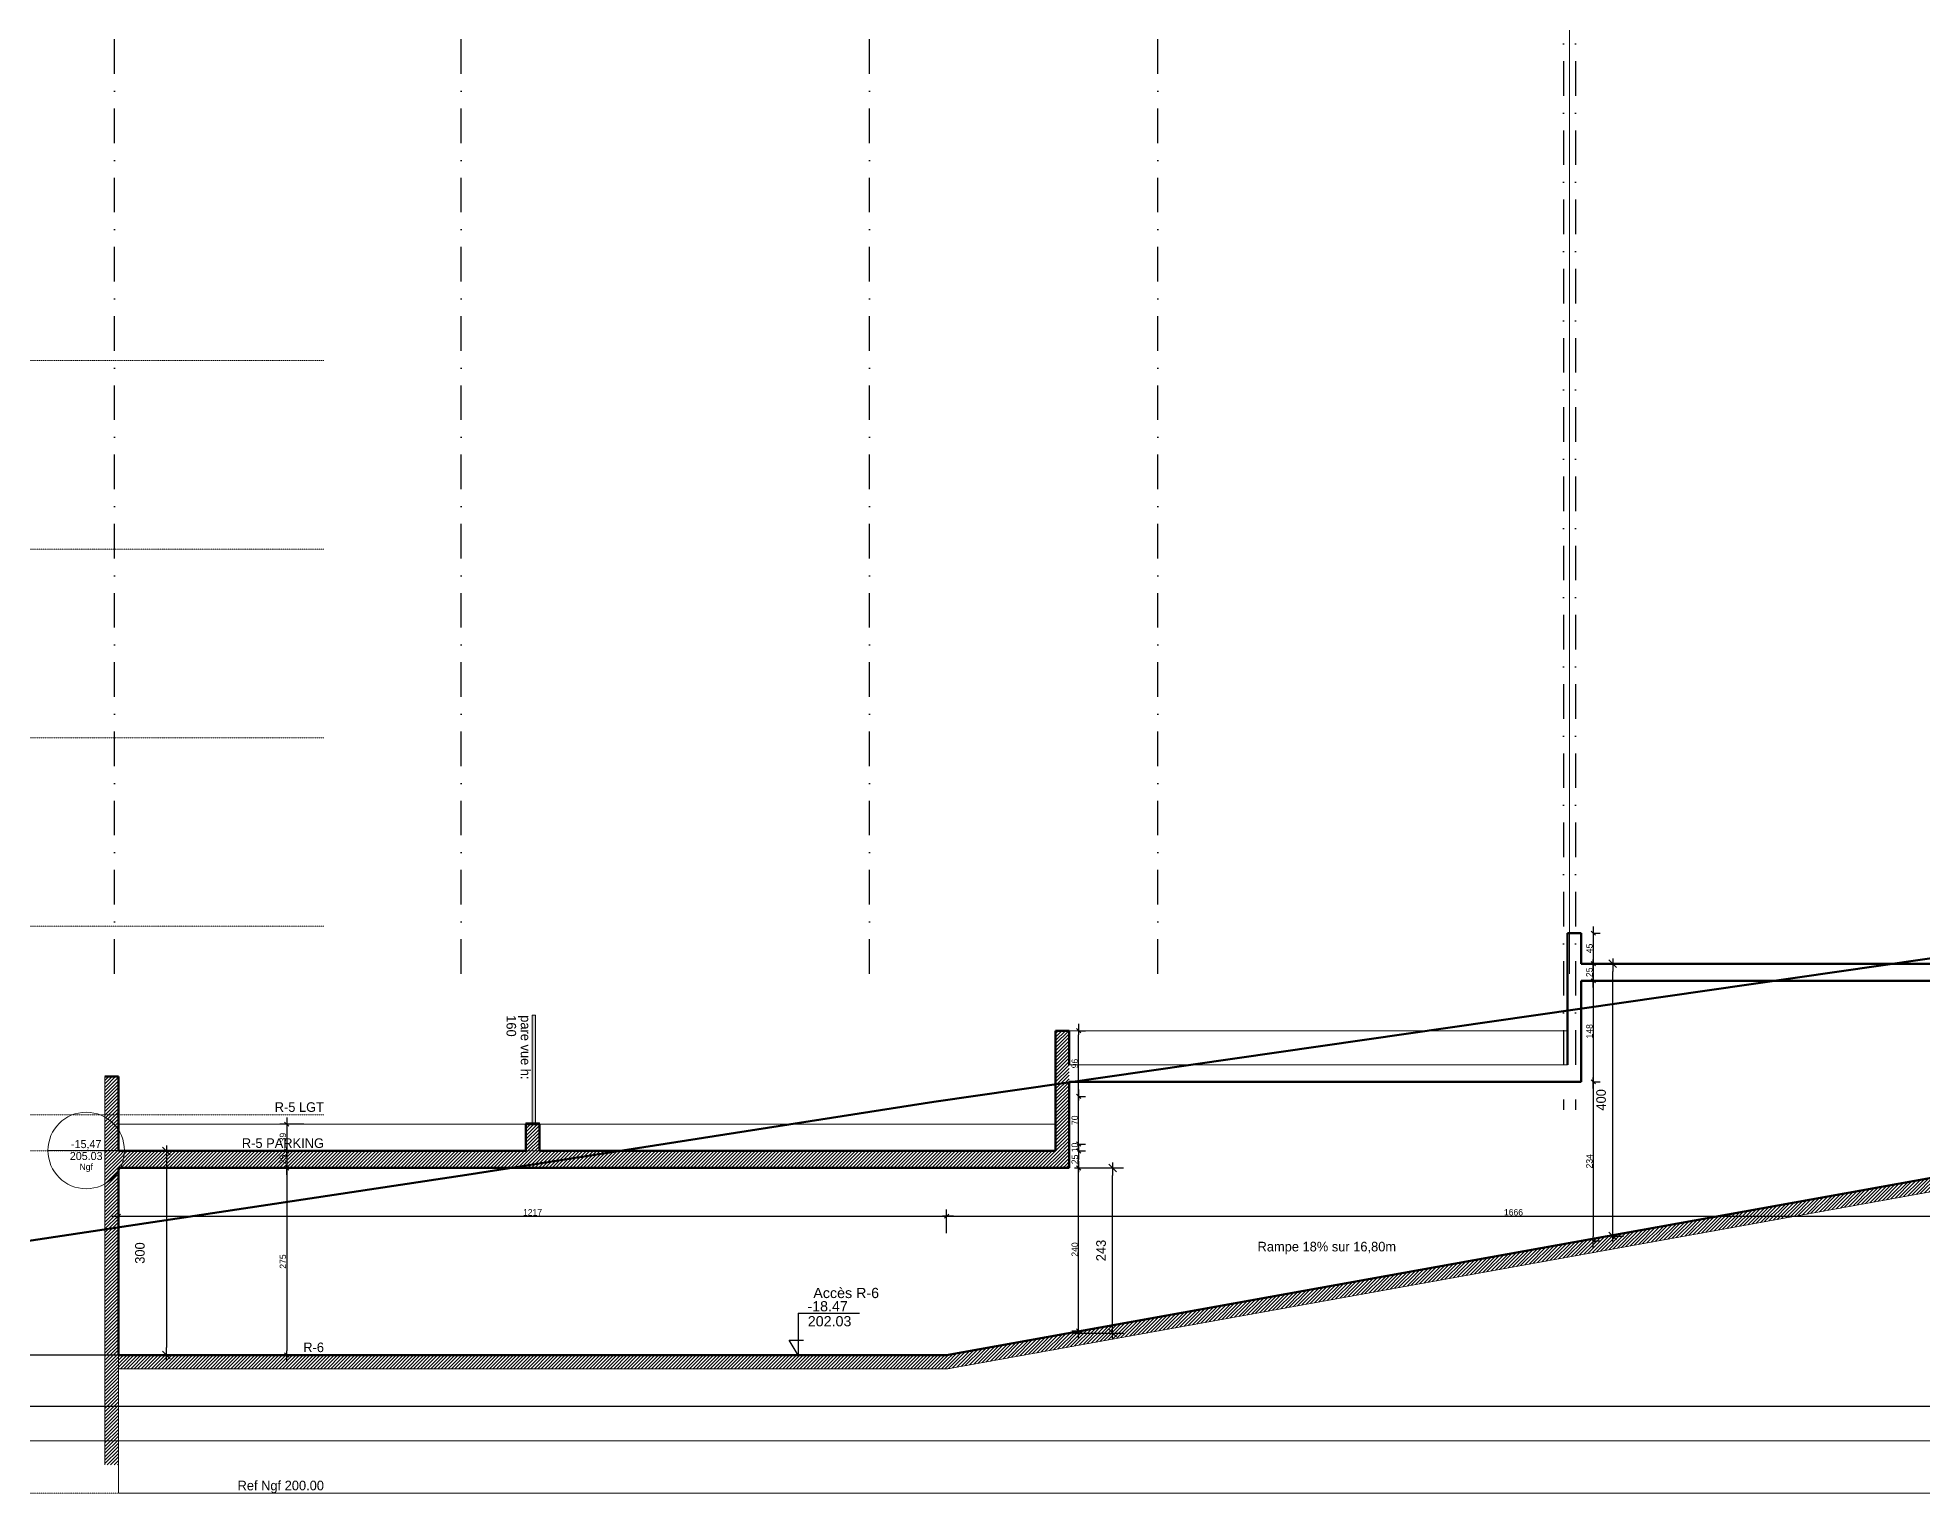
# Model space of a CAD drawing. Header units: millimetres. Extents: x -26249 to 60250, y -21218 to 23336.
# Drawn here: x 12743 to 15513, y 14138 to 16277 of the extents above; entities that cross this region are included whole.
import ezdxf

# ---------------------------------------------------------------- set-up
doc = ezdxf.new("R2010")
doc.units = ezdxf.units.MM
for name, pattern in [('Style de ligne -11', [0.347222, 0.20828, -0.138942]), ('TIRETPTX2', [50.8, 25.4, -12.7, 0, -12.7]), ('VW-01', [0.41656, 0.20828, -0.20828])]:
    doc.linetypes.add(name, pattern=pattern)
doc.layers.add('01_linteaux', color=2, linetype='Continuous')
doc.layers.add('01_texte', color=230, linetype='Continuous')
for name, color, linetype, lineweight in [('01_murs_coup', 5, 'Continuous', 60), ('B GÈnÈral_Hatch', 7, 'Continuous', 5), ('B Général', 7, 'Continuous', 5), ('C ANNOTATIONS-cotation', 7, 'Continuous', 5), ('C ANNOTATIONS-niveaux', 7, 'Continuous', 5), ('C ANNOTATIONS-prestations', 7, 'Continuous', 5), ('C ANNOTATIONS-texte', 7, 'Continuous', 5)]:
    doc.layers.add(name, color=color, linetype=linetype, lineweight=lineweight)
doc.styles.add('Arial', font='arial.ttf')
doc.styles.add('Eurostile', font='')
doc.styles.add('MATTE_TXT', font='arial.ttf')
doc.styles.get('Eurostile').set_extended_font_data('Eurostile')
doc.dimstyles.new('100é', dxfattribs={"dimtxt": 20.229601, "dimasz": 6.232178, "dimexe": 10, "dimexo": 25, "dimgap": 1, "dimtad": 1, "dimdec": 1, "dimtxsty": 'Arial', "dimblk": 'VW_SLASH', "dimblk1": 'VW_SLASH', "dimblk2": 'VW_SLASH', "dimcen": 0, "dimdle": 10, "dimazin": 0, "dimtfac": 1, "dimtdec": 1, "dimtix": 1, "dimtmove": 0, "dimatfit": 0, "dimldrblk": 'VW_FILLEDARROW', "dimfxl": 25, "dimfxlon": 1, "dimfrac": 2, "dimtolj": 1, "dimarcsym": 0})
doc.dimstyles.new('Arch', dxfattribs={"dimtxt": 20.229601, "dimasz": 11.224121, "dimexe": 15.875, "dimexo": 7.9375, "dimgap": 7.9375, "dimtad": 1, "dimdec": 1, "dimtxsty": 'Arial', "dimblk": 'VW_SLASH-1', "dimblk1": 'VW_SLASH-1', "dimblk2": 'VW_SLASH-1', "dimcen": 0, "dimdle": 7.9375, "dimazin": 0, "dimtfac": 1, "dimtdec": 1, "dimtix": 1, "dimtmove": 0, "dimatfit": 0, "dimldrblk": 'VW_FILLEDARROW-1', "dimfxl": 1, "dimfrac": 2, "dimtolj": 1, "dimarcsym": 0})
pattern_1 = [(225, (24805.913, 33920.496), (-2.4253472, 2.64583333), [])]

# ---------------------------------------------------------------- blocks, each defined once
blk = doc.blocks.new('VW_SLASH-1')
at = {"color": 0, "linetype": 'ByBlock', "lineweight": -2}
blk.add_line((0.71, 0), (-1, 0), dxfattribs=at)
at = {"color": 0, "linetype": 'Continuous', "lineweight": 20, "flags": 128}
blk.add_lwpolyline([(0.5, 0.5), (-0.5, -0.5)], dxfattribs=at)
blk = doc.blocks.new('*D208')
at = {"layer": 'C ANNOTATIONS-cotation', "color": 0, "linetype": 'Continuous', "lineweight": -2, "transparency": 16777216}
for p, q in [((12373, 14641.4), (12091.2, 14641.4)), ((12107.1, 14630.2), (12107.1, 14352.6)), ((13746, 14341.4), (12091.2, 14341.4))]:
    blk.add_line(p, q, dxfattribs=at)
at = {"layer": 'Defpoints', "color": 0, "linetype": 'Continuous', "transparency": 16777216}
for p in [(12380.9, 14641.4), (12107.1, 14341.4), (13753.9, 14341.4)]:
    blk.add_point(p, dxfattribs=at)
at = {"layer": 'C ANNOTATIONS-cotation', "color": 0, "linetype": 'Continuous', "lineweight": -2, "transparency": 16777216, "xscale": 11.22412109375, "yscale": 11.22412109375, "zscale": 11.22412109375}
for p, rotation in [((12107.1, 14641.4), 90), ((12107.1, 14341.4), 270)]:
    blk.add_blockref('VW_SLASH-1', p, dxfattribs=dict(at, rotation=rotation))
at = {"layer": 'C ANNOTATIONS-cotation', "color": 0, "linetype": 'Continuous', "lineweight": 5, "transparency": 16777216, "insert": (12059.9, 14491.4), "char_height": 30.3, "attachment_point": 5, "rotation": 90, "style": 'Arial'}
blk.add_mtext('\\A1;300', dxfattribs=at)
blk = doc.blocks.new('VW_FILLEDARROW-1')
at = {"linetype": 'Continuous', "lineweight": 0}
blk.add_hatch(color=0, dxfattribs=at).paths.add_polyline_path([(-1.41, 0.38), (0, 0), (-1.41, -0.38)])
at = {"color": 0, "linetype": 'Continuous', "lineweight": 5, "flags": 128}
blk.add_lwpolyline([(-1.41, 0.38), (0, 0), (-1.41, -0.38)], close=True, dxfattribs=at)
blk = doc.blocks.new('*D211')
at = {"layer": 'C ANNOTATIONS-cotation', "color": 0, "linetype": 'Continuous', "lineweight": -2, "transparency": 16777216}
for p, q in [((12973, 14641.4), (12916, 14641.4)), ((12931.9, 14630.2), (12931.9, 14352.6)), ((12973, 14341.4), (12916, 14341.4))]:
    blk.add_line(p, q, dxfattribs=at)
at = {"layer": 'Defpoints', "color": 0, "linetype": 'Continuous', "transparency": 16777216}
for p in [(12981, 14641.4), (12931.9, 14341.4), (12981, 14341.4)]:
    blk.add_point(p, dxfattribs=at)
at = {"layer": 'C ANNOTATIONS-cotation', "color": 0, "linetype": 'Continuous', "lineweight": -2, "transparency": 16777216, "xscale": 11.22412109375, "yscale": 11.22412109375, "zscale": 11.22412109375}
for p, rotation in [((12931.9, 14641.4), 90), ((12931.9, 14341.4), 270)]:
    blk.add_blockref('VW_SLASH-1', p, dxfattribs=dict(at, rotation=rotation))
at = {"layer": 'C ANNOTATIONS-cotation', "color": 0, "linetype": 'Continuous', "lineweight": 5, "transparency": 16777216, "insert": (12893.1, 14491.4), "char_height": 14.12, "attachment_point": 5, "rotation": 90, "style": 'Eurostile'}
blk.add_mtext('\\A1;300', dxfattribs=at)
blk = doc.blocks.new('*D212')
at = {"layer": 'C ANNOTATIONS-cotation', "color": 0, "linetype": 'Continuous', "lineweight": -2, "transparency": 16777216}
for p, q in [((14267, 14616.4), (14338.8, 14616.4)), ((14322.9, 14385), (14322.9, 14605.2)), ((14267, 14373.8), (14338.8, 14373.8))]:
    blk.add_line(p, q, dxfattribs=at)
at = {"layer": 'Defpoints', "color": 0, "linetype": 'Continuous', "transparency": 16777216}
for p in [(14259, 14616.4), (14322.9, 14616.4), (14259, 14373.8)]:
    blk.add_point(p, dxfattribs=at)
at = {"layer": 'C ANNOTATIONS-cotation', "color": 0, "linetype": 'Continuous', "lineweight": -2, "transparency": 16777216, "xscale": 11.22412109375, "yscale": 11.22412109375, "zscale": 11.22412109375}
for p, rotation in [((14322.9, 14616.4), 90), ((14322.9, 14373.8), 270)]:
    blk.add_blockref('VW_SLASH-1', p, dxfattribs=dict(at, rotation=rotation))
at = {"layer": 'C ANNOTATIONS-cotation', "color": 0, "linetype": 'Continuous', "lineweight": 5, "transparency": 16777216, "insert": (14305.9, 14495.1), "char_height": 14.12, "attachment_point": 5, "rotation": 90, "style": 'Eurostile'}
blk.add_mtext('\\A1;243', dxfattribs=at)
blk = doc.blocks.new('*D213')
at = {"layer": 'C ANNOTATIONS-cotation', "color": 0, "linetype": 'Continuous', "lineweight": -2, "transparency": 16777216}
for p, q in [((15050, 14916.4), (15042, 14916.4)), ((15057.9, 14527.6), (15057.9, 14905.2)), ((15058.7, 14516.4), (15073.8, 14516.4))]:
    blk.add_line(p, q, dxfattribs=at)
at = {"layer": 'Defpoints', "color": 0, "linetype": 'Continuous', "transparency": 16777216}
for p in [(15057.9, 14916.4), (15057.9, 14916.4), (15050.7, 14516.4)]:
    blk.add_point(p, dxfattribs=at)
at = {"layer": 'C ANNOTATIONS-cotation', "color": 0, "linetype": 'Continuous', "lineweight": -2, "transparency": 16777216, "xscale": 11.22412109375, "yscale": 11.22412109375, "zscale": 11.22412109375}
for p, rotation in [((15057.9, 14916.4), 90), ((15057.9, 14516.4), 270)]:
    blk.add_blockref('VW_SLASH-1', p, dxfattribs=dict(at, rotation=rotation))
at = {"layer": 'C ANNOTATIONS-cotation', "color": 0, "linetype": 'Continuous', "lineweight": 5, "transparency": 16777216, "insert": (15040.9, 14716.4), "char_height": 14.12, "attachment_point": 5, "rotation": 90, "style": 'Eurostile'}
blk.add_mtext('\\A1;400', dxfattribs=at)
blk = doc.blocks.new('VW_SLASH')
at = {"color": 0, "linetype": 'ByBlock', "lineweight": -2}
blk.add_line((1.6, 0), (-1, 0), dxfattribs=at)
at = {"color": 0, "linetype": 'Continuous', "lineweight": 20, "flags": 128}
blk.add_lwpolyline([(0.5, 0.5), (-0.5, -0.5)], dxfattribs=at)
blk = doc.blocks.new('*D221')
at = {"layer": 'C ANNOTATIONS-cotation', "color": 0, "linetype": 'Continuous', "lineweight": -2, "transparency": 16777216}
for p, q in [((13109.9, 14616.4), (13098.9, 14616.4)), ((13108.9, 14610.2), (13108.9, 14347.6)), ((13109.9, 14341.4), (13098.9, 14341.4))]:
    blk.add_line(p, q, dxfattribs=at)
at = {"layer": 'Defpoints', "color": 0, "linetype": 'Continuous', "transparency": 16777216}
for p in [(13134.9, 14616.4), (13108.9, 14341.4), (13134.9, 14341.4)]:
    blk.add_point(p, dxfattribs=at)
at = {"layer": 'C ANNOTATIONS-cotation', "color": 0, "linetype": 'Continuous', "lineweight": -2, "transparency": 16777216, "xscale": 6.232177734375, "yscale": 6.232177734375, "zscale": 6.232177734375}
for p, rotation in [((13108.9, 14616.4), 90), ((13108.9, 14341.4), 270)]:
    blk.add_blockref('VW_SLASH', p, dxfattribs=dict(at, rotation=rotation))
at = {"layer": 'C ANNOTATIONS-cotation', "color": 0, "linetype": 'Continuous', "lineweight": 5, "transparency": 16777216, "insert": (13103.2, 14478.9), "char_height": 9.41, "attachment_point": 5, "rotation": 90, "style": 'Eurostile'}
blk.add_mtext('\\A1;275', dxfattribs=at)
blk = doc.blocks.new('VW_FILLEDARROW')
at = {"linetype": 'Continuous', "lineweight": 0}
blk.add_hatch(color=0, dxfattribs=at).paths.add_polyline_path([(-1.6, 0.43), (0, 0), (-1.6, -0.43)])
at = {"color": 0, "linetype": 'Continuous', "lineweight": 5, "flags": 128}
blk.add_lwpolyline([(-1.6, 0.43), (0, 0), (-1.6, -0.43)], close=True, dxfattribs=at)
blk = doc.blocks.new('*D222')
at = {"layer": 'C ANNOTATIONS-cotation', "color": 0, "linetype": 'Continuous', "lineweight": -2, "transparency": 16777216}
for p, q in [((13133.9, 14641.4), (13098.9, 14641.4)), ((13108.9, 14635.2), (13108.9, 14622.6)), ((13109.9, 14616.4), (13098.9, 14616.4))]:
    blk.add_line(p, q, dxfattribs=at)
at = {"layer": 'Defpoints', "color": 0, "linetype": 'Continuous', "transparency": 16777216}
for p in [(13178.2, 14641.4), (13108.9, 14616.4), (13134.9, 14616.4)]:
    blk.add_point(p, dxfattribs=at)
at = {"layer": 'C ANNOTATIONS-cotation', "color": 0, "linetype": 'Continuous', "lineweight": -2, "transparency": 16777216, "xscale": 6.232177734375, "yscale": 6.232177734375, "zscale": 6.232177734375}
for p, rotation in [((13108.9, 14641.4), 90), ((13108.9, 14616.4), 270)]:
    blk.add_blockref('VW_SLASH', p, dxfattribs=dict(at, rotation=rotation))
at = {"layer": 'C ANNOTATIONS-cotation', "color": 0, "linetype": 'Continuous', "lineweight": 5, "transparency": 16777216, "insert": (13103.2, 14628.9), "char_height": 9.41, "attachment_point": 5, "rotation": 90, "style": 'Eurostile'}
blk.add_mtext('\\A1;25', dxfattribs=at)
blk = doc.blocks.new('*D223')
at = {"layer": 'C ANNOTATIONS-cotation', "color": 0, "linetype": 'Continuous', "lineweight": -2, "transparency": 16777216}
for p, q in [((13133.9, 14680.8), (13098.9, 14680.8)), ((13108.9, 14674.5), (13108.9, 14647.6)), ((13133.9, 14641.4), (13098.9, 14641.4))]:
    blk.add_line(p, q, dxfattribs=at)
at = {"layer": 'Defpoints', "color": 0, "linetype": 'Continuous', "transparency": 16777216}
for p in [(13178.2, 14680.8), (13108.9, 14641.4), (13178.2, 14641.4)]:
    blk.add_point(p, dxfattribs=at)
at = {"layer": 'C ANNOTATIONS-cotation', "color": 0, "linetype": 'Continuous', "lineweight": -2, "transparency": 16777216, "xscale": 6.232177734375, "yscale": 6.232177734375, "zscale": 6.232177734375}
for p, rotation in [((13108.9, 14680.8), 90), ((13108.9, 14641.4), 270)]:
    blk.add_blockref('VW_SLASH', p, dxfattribs=dict(at, rotation=rotation))
at = {"layer": 'C ANNOTATIONS-cotation', "color": 0, "linetype": 'Continuous', "lineweight": 5, "transparency": 16777216, "insert": (13103.2, 14661.1), "char_height": 9.41, "attachment_point": 5, "rotation": 90, "style": 'Eurostile'}
blk.add_mtext('\\A1;39', dxfattribs=at)
blk = doc.blocks.new('*D224')
at = {"layer": 'C ANNOTATIONS-cotation', "color": 0, "linetype": 'Continuous', "lineweight": -2, "transparency": 16777216}
for p, q in [((15029.4, 14743), (15039.4, 14743)), ((15029.4, 14736.8), (15029.4, 14515.5)), ((15029.4, 14509.3), (15039.4, 14509.3))]:
    blk.add_line(p, q, dxfattribs=at)
at = {"layer": 'Defpoints', "color": 0, "linetype": 'Continuous', "transparency": 16777216}
for p in [(15011.4, 14743), (15011.4, 14509.3), (15029.4, 14509.3)]:
    blk.add_point(p, dxfattribs=at)
at = {"layer": 'C ANNOTATIONS-cotation', "color": 0, "linetype": 'Continuous', "lineweight": -2, "transparency": 16777216, "xscale": 6.232177734375, "yscale": 6.232177734375, "zscale": 6.232177734375}
for p, rotation in [((15029.4, 14743), 90), ((15029.4, 14509.3), 270)]:
    blk.add_blockref('VW_SLASH', p, dxfattribs=dict(at, rotation=rotation))
at = {"layer": 'C ANNOTATIONS-cotation', "color": 0, "linetype": 'Continuous', "lineweight": 5, "transparency": 16777216, "insert": (15023.7, 14626.2), "char_height": 9.41, "attachment_point": 5, "rotation": 90, "style": 'Eurostile'}
blk.add_mtext('\\A1;234', dxfattribs=at)
blk = doc.blocks.new('*D225')
at = {"layer": 'C ANNOTATIONS-cotation', "color": 0, "linetype": 'Continuous', "lineweight": -2, "transparency": 16777216}
for p, q in [((15029.4, 14891.4), (15039.4, 14891.4)), ((15029.4, 14885.2), (15029.4, 14749.3)), ((15029.4, 14743), (15039.4, 14743))]:
    blk.add_line(p, q, dxfattribs=at)
at = {"layer": 'Defpoints', "color": 0, "linetype": 'Continuous', "transparency": 16777216}
for p in [(15011.4, 14891.4), (15011.4, 14743), (15029.4, 14743)]:
    blk.add_point(p, dxfattribs=at)
at = {"layer": 'C ANNOTATIONS-cotation', "color": 0, "linetype": 'Continuous', "lineweight": -2, "transparency": 16777216, "xscale": 6.232177734375, "yscale": 6.232177734375, "zscale": 6.232177734375}
for p, rotation in [((15029.4, 14891.4), 90), ((15029.4, 14743), 270)]:
    blk.add_blockref('VW_SLASH', p, dxfattribs=dict(at, rotation=rotation))
at = {"layer": 'C ANNOTATIONS-cotation', "color": 0, "linetype": 'Continuous', "lineweight": 5, "transparency": 16777216, "insert": (15023.7, 14817.2), "char_height": 9.41, "attachment_point": 5, "rotation": 90, "style": 'Eurostile'}
blk.add_mtext('\\A1;148', dxfattribs=at)
blk = doc.blocks.new('*D226')
at = {"layer": 'C ANNOTATIONS-cotation', "color": 0, "linetype": 'Continuous', "lineweight": -2, "transparency": 16777216}
for p, q in [((15029.4, 14916.4), (15039.4, 14916.4)), ((15029.4, 14910.2), (15029.4, 14897.6)), ((15029.4, 14891.4), (15039.4, 14891.4))]:
    blk.add_line(p, q, dxfattribs=at)
at = {"layer": 'Defpoints', "color": 0, "linetype": 'Continuous', "transparency": 16777216}
for p in [(15011.4, 14916.4), (15011.4, 14891.4), (15029.4, 14891.4)]:
    blk.add_point(p, dxfattribs=at)
at = {"layer": 'C ANNOTATIONS-cotation', "color": 0, "linetype": 'Continuous', "lineweight": -2, "transparency": 16777216, "xscale": 6.232177734375, "yscale": 6.232177734375, "zscale": 6.232177734375}
for p, rotation in [((15029.4, 14916.4), 90), ((15029.4, 14891.4), 270)]:
    blk.add_blockref('VW_SLASH', p, dxfattribs=dict(at, rotation=rotation))
at = {"layer": 'C ANNOTATIONS-cotation', "color": 0, "linetype": 'Continuous', "lineweight": 5, "transparency": 16777216, "insert": (15023.7, 14903.9), "char_height": 9.41, "attachment_point": 5, "rotation": 90, "style": 'Eurostile'}
blk.add_mtext('\\A1;25', dxfattribs=at)
blk = doc.blocks.new('*D227')
at = {"layer": 'C ANNOTATIONS-cotation', "color": 0, "linetype": 'Continuous', "lineweight": -2, "transparency": 16777216}
for p, q in [((15029.4, 14961.4), (15039.4, 14961.4)), ((15029.4, 14955.2), (15029.4, 14922.6)), ((15029.4, 14916.4), (15039.4, 14916.4))]:
    blk.add_line(p, q, dxfattribs=at)
at = {"layer": 'Defpoints', "color": 0, "linetype": 'Continuous', "transparency": 16777216}
for p in [(15011.4, 14961.4), (15011.4, 14916.4), (15029.4, 14916.4)]:
    blk.add_point(p, dxfattribs=at)
at = {"layer": 'C ANNOTATIONS-cotation', "color": 0, "linetype": 'Continuous', "lineweight": -2, "transparency": 16777216, "xscale": 6.232177734375, "yscale": 6.232177734375, "zscale": 6.232177734375}
for p, rotation in [((15029.4, 14961.4), 90), ((15029.4, 14916.4), 270)]:
    blk.add_blockref('VW_SLASH', p, dxfattribs=dict(at, rotation=rotation))
at = {"layer": 'C ANNOTATIONS-cotation', "color": 0, "linetype": 'Continuous', "lineweight": 5, "transparency": 16777216, "insert": (15023.7, 14938.9), "char_height": 9.41, "attachment_point": 5, "rotation": 90, "style": 'Eurostile'}
blk.add_mtext('\\A1;45', dxfattribs=at)
blk = doc.blocks.new('*D232')
at = {"layer": 'C ANNOTATIONS-cotation', "color": 0, "linetype": 'Continuous', "lineweight": -2, "transparency": 16777216}
for p, q in [((14078.9, 14520.5), (14078.9, 14555.5)), ((14085.1, 14545.5), (15739, 14545.5)), ((15745.2, 14570.5), (15745.2, 14535.5))]:
    blk.add_line(p, q, dxfattribs=at)
at = {"layer": 'Defpoints', "color": 0, "linetype": 'Continuous', "transparency": 16777216}
for p in [(15745.2, 14641.4), (15745.2, 14545.5), (14078.9, 14341.4)]:
    blk.add_point(p, dxfattribs=at)
at = {"layer": 'C ANNOTATIONS-cotation', "color": 0, "linetype": 'Continuous', "lineweight": -2, "transparency": 16777216, "xscale": 6.232177734375, "yscale": 6.232177734375, "zscale": 6.232177734375, "rotation": 180}
blk.add_blockref('VW_SLASH', (14078.9, 14545.5), dxfattribs=at)
at = {"layer": 'C ANNOTATIONS-cotation', "color": 0, "linetype": 'Continuous', "lineweight": -2, "transparency": 16777216, "xscale": 6.232177734375, "yscale": 6.232177734375, "zscale": 6.232177734375}
blk.add_blockref('VW_SLASH', (15745.2, 14545.5), dxfattribs=at)
at = {"layer": 'C ANNOTATIONS-cotation', "color": 0, "linetype": 'Continuous', "lineweight": 5, "transparency": 16777216, "insert": (14912.1, 14551.2), "char_height": 9.41, "attachment_point": 5, "style": 'Eurostile'}
blk.add_mtext('\\A1;1666', dxfattribs=at)
blk = doc.blocks.new('*D233')
at = {"layer": 'C ANNOTATIONS-cotation', "color": 0, "linetype": 'Continuous', "lineweight": -2, "transparency": 16777216}
for p, q in [((12861.5, 14520.5), (12861.5, 14555.5)), ((12867.7, 14545.5), (14072.7, 14545.5)), ((14078.9, 14520.5), (14078.9, 14555.5))]:
    blk.add_line(p, q, dxfattribs=at)
at = {"layer": 'Defpoints', "color": 0, "linetype": 'Continuous', "transparency": 16777216}
for p in [(14078.9, 14545.5), (12861.5, 14341.4), (14078.9, 14341.4)]:
    blk.add_point(p, dxfattribs=at)
at = {"layer": 'C ANNOTATIONS-cotation', "color": 0, "linetype": 'Continuous', "lineweight": -2, "transparency": 16777216, "xscale": 6.232177734375, "yscale": 6.232177734375, "zscale": 6.232177734375, "rotation": 180}
blk.add_blockref('VW_SLASH', (12861.5, 14545.5), dxfattribs=at)
at = {"layer": 'C ANNOTATIONS-cotation', "color": 0, "linetype": 'Continuous', "lineweight": -2, "transparency": 16777216, "xscale": 6.232177734375, "yscale": 6.232177734375, "zscale": 6.232177734375}
blk.add_blockref('VW_SLASH', (14078.9, 14545.5), dxfattribs=at)
at = {"layer": 'C ANNOTATIONS-cotation', "color": 0, "linetype": 'Continuous', "lineweight": 5, "transparency": 16777216, "insert": (13470.2, 14551.2), "char_height": 9.41, "attachment_point": 5, "style": 'Eurostile'}
blk.add_mtext('\\A1;1217', dxfattribs=at)
blk = doc.blocks.new('*D247')
at = {"layer": 'C ANNOTATIONS-cotation', "color": 0, "linetype": 'Continuous', "lineweight": -2, "transparency": 16777216}
for p, q in [((14272.9, 14818), (14282.9, 14818)), ((14272.9, 14727.8), (14272.9, 14811.8)), ((14272.9, 14721.5), (14282.9, 14721.5))]:
    blk.add_line(p, q, dxfattribs=at)
at = {"layer": 'Defpoints', "color": 0, "linetype": 'Continuous', "transparency": 16777216}
for p in [(14259, 14818), (14272.9, 14818), (14259.3, 14721.5)]:
    blk.add_point(p, dxfattribs=at)
at = {"layer": 'C ANNOTATIONS-cotation', "color": 0, "linetype": 'Continuous', "lineweight": -2, "transparency": 16777216, "xscale": 6.232177734375, "yscale": 6.232177734375, "zscale": 6.232177734375}
for p, rotation in [((14272.9, 14818), 90), ((14272.9, 14721.5), 270)]:
    blk.add_blockref('VW_SLASH', p, dxfattribs=dict(at, rotation=rotation))
at = {"layer": 'C ANNOTATIONS-cotation', "color": 0, "linetype": 'Continuous', "lineweight": 5, "transparency": 16777216, "insert": (14267.2, 14769.8), "char_height": 9.41, "attachment_point": 5, "rotation": 90, "style": 'Eurostile'}
blk.add_mtext('\\A1;96', dxfattribs=at)
blk = doc.blocks.new('*D248')
at = {"layer": 'C ANNOTATIONS-cotation', "color": 0, "linetype": 'Continuous', "lineweight": -2, "transparency": 16777216}
for p, q in [((14272.9, 14721.5), (14282.9, 14721.5)), ((14272.9, 14657.8), (14272.9, 14715.3)), ((14272.9, 14651.5), (14282.9, 14651.5))]:
    blk.add_line(p, q, dxfattribs=at)
at = {"layer": 'Defpoints', "color": 0, "linetype": 'Continuous', "transparency": 16777216}
for p in [(14259.3, 14721.5), (14272.9, 14721.5), (14259.3, 14651.5)]:
    blk.add_point(p, dxfattribs=at)
at = {"layer": 'C ANNOTATIONS-cotation', "color": 0, "linetype": 'Continuous', "lineweight": -2, "transparency": 16777216, "xscale": 6.232177734375, "yscale": 6.232177734375, "zscale": 6.232177734375}
for p, rotation in [((14272.9, 14721.5), 90), ((14272.9, 14651.5), 270)]:
    blk.add_blockref('VW_SLASH', p, dxfattribs=dict(at, rotation=rotation))
at = {"layer": 'C ANNOTATIONS-cotation', "color": 0, "linetype": 'Continuous', "lineweight": 5, "transparency": 16777216, "insert": (14267.2, 14686.5), "char_height": 9.41, "attachment_point": 5, "rotation": 90, "style": 'Eurostile'}
blk.add_mtext('\\A1;70', dxfattribs=at)
blk = doc.blocks.new('*D249')
at = {"layer": 'C ANNOTATIONS-cotation', "color": 0, "linetype": 'Continuous', "lineweight": -2, "transparency": 16777216}
for p, q in [((14272.9, 14657.8), (14272.9, 14664)), ((14272.9, 14651.5), (14282.9, 14651.5)), ((14272.9, 14641.4), (14272.9, 14651.5)), ((14272.9, 14641.4), (14282.9, 14641.4)), ((14272.9, 14635.2), (14272.9, 14628.9))]:
    blk.add_line(p, q, dxfattribs=at)
at = {"layer": 'Defpoints', "color": 0, "linetype": 'Continuous', "transparency": 16777216}
for p in [(14259, 14641.4), (14259.3, 14651.5), (14272.9, 14651.5)]:
    blk.add_point(p, dxfattribs=at)
at = {"layer": 'C ANNOTATIONS-cotation', "color": 0, "linetype": 'Continuous', "lineweight": -2, "transparency": 16777216, "xscale": 6.232177734375, "yscale": 6.232177734375, "zscale": 6.232177734375}
for p, rotation in [((14272.9, 14651.5), 270), ((14272.9, 14641.4), 90)]:
    blk.add_blockref('VW_SLASH', p, dxfattribs=dict(at, rotation=rotation))
at = {"layer": 'C ANNOTATIONS-cotation', "color": 0, "linetype": 'Continuous', "lineweight": 5, "transparency": 16777216, "insert": (14267.2, 14646.5), "char_height": 9.41, "attachment_point": 5, "rotation": 90, "style": 'Eurostile'}
blk.add_mtext('\\A1;10', dxfattribs=at)
blk = doc.blocks.new('*D250')
at = {"layer": 'C ANNOTATIONS-cotation', "color": 0, "linetype": 'Continuous', "lineweight": -2, "transparency": 16777216}
for p, q in [((14272.9, 14641.4), (14282.9, 14641.4)), ((14272.9, 14622.6), (14272.9, 14635.2)), ((14272.9, 14616.4), (14282.9, 14616.4))]:
    blk.add_line(p, q, dxfattribs=at)
at = {"layer": 'Defpoints', "color": 0, "linetype": 'Continuous', "transparency": 16777216}
for p in [(14259, 14641.4), (14272.9, 14641.4), (14259, 14616.4)]:
    blk.add_point(p, dxfattribs=at)
at = {"layer": 'C ANNOTATIONS-cotation', "color": 0, "linetype": 'Continuous', "lineweight": -2, "transparency": 16777216, "xscale": 6.232177734375, "yscale": 6.232177734375, "zscale": 6.232177734375}
for p, rotation in [((14272.9, 14641.4), 90), ((14272.9, 14616.4), 270)]:
    blk.add_blockref('VW_SLASH', p, dxfattribs=dict(at, rotation=rotation))
at = {"layer": 'C ANNOTATIONS-cotation', "color": 0, "linetype": 'Continuous', "lineweight": 5, "transparency": 16777216, "insert": (14267.2, 14628.9), "char_height": 9.41, "attachment_point": 5, "rotation": 90, "style": 'Eurostile'}
blk.add_mtext('\\A1;25', dxfattribs=at)
blk = doc.blocks.new('*D251')
at = {"layer": 'C ANNOTATIONS-cotation', "color": 0, "linetype": 'Continuous', "lineweight": -2, "transparency": 16777216}
for p, q in [((14272.9, 14616.4), (14282.9, 14616.4)), ((14272.9, 14383), (14272.9, 14610.2)), ((14272.9, 14376.8), (14262.9, 14376.8))]:
    blk.add_line(p, q, dxfattribs=at)
at = {"layer": 'Defpoints', "color": 0, "linetype": 'Continuous', "transparency": 16777216}
for p in [(14259, 14616.4), (14272.9, 14616.4), (14275.5, 14376.8)]:
    blk.add_point(p, dxfattribs=at)
at = {"layer": 'C ANNOTATIONS-cotation', "color": 0, "linetype": 'Continuous', "lineweight": -2, "transparency": 16777216, "xscale": 6.232177734375, "yscale": 6.232177734375, "zscale": 6.232177734375}
for p, rotation in [((14272.9, 14616.4), 90), ((14272.9, 14376.8), 270)]:
    blk.add_blockref('VW_SLASH', p, dxfattribs=dict(at, rotation=rotation))
at = {"layer": 'C ANNOTATIONS-cotation', "color": 0, "linetype": 'Continuous', "lineweight": 5, "transparency": 16777216, "insert": (14267.2, 14496.6), "char_height": 9.41, "attachment_point": 5, "rotation": 90, "style": 'Eurostile'}
blk.add_mtext('\\A1;240', dxfattribs=at)
blk = doc.blocks.new('Groupe-64-1')
at = {"layer": 'B Général', "color": 1, "linetype": 'Style de ligne -11', "lineweight": 5}
blk.add_line((2145.7, -1173.9), (2145.7, 946.1), dxfattribs=at)
blk = doc.blocks.new('Alti BAT B R-5 Parking')
at = {"layer": 'C ANNOTATIONS-niveaux', "color": 7, "linetype": 'Continuous', "lineweight": 5}
blk.add_line((-56.3, 0), (56.2, 0), dxfattribs=at)
blk.add_circle((0, 0), 56.2, dxfattribs=at)
at = {"layer": 'C ANNOTATIONS-niveaux', "color": 7, "attachment_point": 2, "rotation": 0, "line_spacing_factor": 0.894142, "style": 'Eurostile'}
for s, insert, char_height in [('-15,47', (0, 15.3), 11.77), ('205.03', (0, -2.2), 11.77), ('Ngf', (0, -19.2), 9.41)]:
    blk.add_mtext(s, dxfattribs=dict(at, insert=insert, char_height=char_height))

msp = doc.modelspace()

# ---------------------------------------------------------------- hatches: boundary and pattern name
at = {"layer": 'B GÈnÈral_Hatch', "linetype": 'Continuous', "lineweight": 0, "true_color": 0x808080}
for points in [[(13474.672, 14680.782), (13469.672, 14680.782), (13469.672, 14840.782), (13474.672, 14840.782)], [(13480.173, 14680.782), (13460.173, 14680.782), (13460.173, 14682.782), (13480.173, 14682.782)]]:
    msp.add_hatch(color=8, dxfattribs=at).paths.add_polyline_path(points)
at = {"layer": 'B GÈnÈral_Hatch', "linetype": 'Continuous', "lineweight": 5}
h = msp.add_hatch(dxfattribs=at)
h.set_pattern_fill('50_BETON', angle=180, style=0, pattern_type=2)
h.set_pattern_definition(pattern_1)
h.paths.add_polyline_path([(14239.047, 14641.388), (14259.047, 14616.388), (14259.047, 14818.027), (14239.047, 14818.027)])
h = msp.add_hatch(dxfattribs=at)
h.set_pattern_fill('50_BETON', angle=180, style=0, pattern_type=2)
h.set_pattern_definition(pattern_1)
h.paths.add_polyline_path([(12841.468, 14180.217), (12861.468, 14180.217), (12861.468, 14750.547), (12841.468, 14750.547)])
h = msp.add_hatch(dxfattribs=at)
h.set_pattern_fill('50_BETON', angle=180, style=0, pattern_type=2)
h.set_pattern_definition(pattern_1)
h.paths.add_polyline_path([(13480.173, 14680.782), (13460.173, 14680.782), (13460.173, 14641.389), (13480.173, 14641.389)])
h = msp.add_hatch(dxfattribs=at)
h.set_pattern_fill('50_BETON', angle=180, style=0, pattern_type=2)
h.set_pattern_definition(pattern_1)
h.paths.add_polyline_path([(14259.047, 14616.388), (14239.047, 14641.388), (12861.468, 14641.388), (12861.468, 14616.388)])
h = msp.add_hatch(dxfattribs=at)
h.set_pattern_fill('50_BETON', angle=180, style=0, pattern_type=2)
h.set_pattern_definition(pattern_1)
h.paths.add_polyline_path([(15747.352, 14621.389), (15745.567, 14641.389), (14078.9, 14341.389), (14080.686, 14321.389)])
h = msp.add_hatch(dxfattribs=at)
h.set_pattern_fill('50_BETON', angle=180, style=0, pattern_type=2)
h.set_pattern_definition(pattern_1)
h.paths.add_polyline_path([(14080.686, 14321.389), (14078.9, 14341.389), (12861.468, 14341.389), (12861.468, 14321.389)])

# ---------------------------------------------------------------- linework, layer by layer
at = {"layer": '01_linteaux', "linetype": 'TIRETPTX2', "ltscale": 2}
for p, q in [((12855.468, 14901.816), (12855.468, 17436.816)), ((13365.468, 14901.816), (13365.468, 17436.816)), ((13965.525, 14901.816), (13965.525, 17436.816)), ((14389.429, 14901.816), (14389.429, 17436.816))]:
    msp.add_line(p, q, dxfattribs=at)
at = {"layer": '01_linteaux', "linetype": 'TIRETPTX2', "ltscale": 2, "flags": 128}
for points in [[(14928.504, 17436.816), (14928.504, 17353.316), (14985.429, 17304.316), (14985.429, 14701.816)], [(15060.353, 17436.816), (15060.353, 17353.316), (15003.429, 17304.316), (15003.429, 14701.816)]]:
    msp.add_lwpolyline(points, dxfattribs=at)
at = {"layer": '01_murs_coup'}
for p, q in [((14991.429, 14961.389), (14991.429, 14768.027)), ((14991.429, 14961.389), (15011.429, 14961.389)), ((15011.429, 14961.389), (15011.429, 14916.389)), ((15011.429, 14916.389), (16359.428, 14916.389)), ((15011.429, 14891.389), (16562.901, 14891.389)), ((15011.429, 14891.389), (15011.429, 14743.027)), ((14239.047, 14641.389), (14239.047, 14818.027)), ((14239.047, 14818.027), (14259.047, 14818.027)), ((14259.047, 14818.027), (14259.047, 14768.027)), ((12841.468, 14750.547), (12861.468, 14750.547)), ((12861.468, 14750.547), (12861.468, 14641.389)), ((14259.047, 14743.027), (15011.429, 14743.027)), ((14259.047, 14616.388), (14259.047, 14743.027)), ((13460.173, 14641.389), (13460.173, 14680.782)), ((13460.173, 14680.782), (13480.173, 14680.782)), ((13480.173, 14680.782), (13480.173, 14641.389)), ((12861.468, 14641.389), (13460.173, 14641.389)), ((13480.173, 14641.389), (14239.047, 14641.389)), ((15745.567, 14641.389), (14078.9, 14341.389)), ((12861.468, 14341.547), (12861.468, 14616.388)), ((12861.468, 14616.388), (14259.047, 14616.388)), ((14078.9, 14341.389), (12861.468, 14341.547))]:
    msp.add_line(p, q, dxfattribs=at)
at = {"layer": '01_murs_coup', "linetype": 'Continuous', "lineweight": 5}
msp.add_line((22766.521, 14215.706), (11316.521, 14215.706), dxfattribs=at)
at = {"layer": '01_murs_coup', "flags": 128}
msp.add_lwpolyline([(20740.869, 16016.389), (19900.913, 15825.389), (18126.057, 15457.389), (17526.717, 15325.389), (16235.913, 15040.389), (15894.487, 14977.389), (14059.913, 14713.389), (13373.563, 14606.389), (12485.913, 14472.389), (11934.285, 14366.177)], dxfattribs=at)
at = {"layer": '01_texte'}
for p, q in [((13860.418, 14403.056), (13860.41, 14341.417)), ((13860.418, 14403.056), (13950.569, 14403.056)), ((13860.41, 14341.417), (13847.593, 14363.474)), ((13847.593, 14363.474), (13868.339, 14363.474)), ((22766.521, 14265.706), (11366.521, 14265.706))]:
    msp.add_line(p, q, dxfattribs=at)
at = {"layer": 'B Général', "color": 1, "linetype": 'VW-01', "lineweight": 5, "true_color": 0xff0000}
for p, q in [((13163.585, 15802.547), (12231.871, 15802.547)), ((13163.585, 15525.547), (12231.871, 15525.547)), ((13163.585, 15248.547), (12231.871, 15248.547)), ((13163.585, 14971.547), (12231.871, 14971.547)), ((13163.585, 14694.547), (12231.871, 14694.547)), ((13163.585, 14641.547), (12231.871, 14641.547)), ((13163.585, 14341.547), (12231.871, 14341.547)), ((13163.585, 14138.547), (12231.871, 14138.547))]:
    msp.add_line(p, q, dxfattribs=at)
at = {"layer": 'B Général', "color": 7, "linetype": 'Continuous', "lineweight": 18}
for p, q in [((15011.429, 14961.389), (15011.429, 14916.389)), ((14239.047, 14818.027), (14239.047, 14641.388)), ((14259.047, 14818.027), (14259.047, 14768.027)), ((14259.047, 14768.027), (14991.429, 14768.027)), ((12841.468, 14180.217), (12841.468, 14750.547)), ((12861.468, 14641.388), (12861.468, 14750.547)), ((14259.047, 14743.027), (14259.047, 14616.388)), ((13460.173, 14680.782), (13460.173, 14641.389)), ((13480.173, 14680.782), (13480.173, 14641.389)), ((12861.468, 14641.388), (14239.047, 14641.388)), ((14078.9, 14341.389), (15745.567, 14641.389)), ((12861.468, 14341.389), (12861.468, 14616.388)), ((12861.468, 14616.388), (14259.047, 14616.388)), ((14080.686, 14321.389), (15747.352, 14621.389)), ((12861.468, 14341.389), (14078.9, 14341.389)), ((12861.468, 14321.389), (14080.686, 14321.389)), ((12861.468, 14180.217), (12861.468, 14321.389))]:
    msp.add_line(p, q, dxfattribs=at)
at = {"layer": 'B Général', "color": 7, "linetype": 'Continuous', "lineweight": 5}
for p, q in [((14239.047, 14818.027), (14239.047, 14641.388)), ((14239.047, 14818.027), (14259.047, 14818.027)), ((14259.047, 14818.027), (14259.047, 14768.027)), ((12861.468, 14750.547), (12841.468, 14750.547)), ((12841.468, 14180.217), (12841.468, 14750.547)), ((12861.468, 14641.388), (12861.468, 14750.547)), ((14259.047, 14743.027), (14259.047, 14616.388)), ((13460.173, 14680.782), (13460.173, 14641.389)), ((13460.173, 14680.782), (13480.173, 14680.782)), ((13480.173, 14680.782), (13480.173, 14641.389)), ((12861.468, 14641.388), (14239.047, 14641.388)), ((14078.9, 14341.389), (15745.567, 14641.389)), ((12861.468, 14341.389), (12861.468, 14616.388)), ((12861.468, 14616.388), (14259.047, 14616.388)), ((14080.686, 14321.389), (15747.352, 14621.389)), ((12861.468, 14341.389), (14078.9, 14341.389)), ((12861.468, 14321.389), (14080.686, 14321.389)), ((12861.468, 14180.217), (12861.468, 14321.389))]:
    msp.add_line(p, q, dxfattribs=at)
at = {"layer": 'B Général', "color": 7, "linetype": 'Continuous', "lineweight": 5, "flags": 128}
msp.add_lwpolyline([(15745.219, 14641.388), (14078.9, 14341.389), (12861.468, 14341.388), (12861.468, 14138.389), (22301.538, 14138.389), (22301.538, 16168.714), (22202.769, 16166.705), (22202.769, 16151.705), (21862.891, 16160.172), (21848.171, 16159.886), (21560.569, 16147.472), (21383.106, 16150.829), (21159.359, 16146.472), (21159.359, 16147.472), (21073.777, 16134.389), (20958.741, 16100.115), (20958.741, 15228.389), (20248.477, 15228.389), (18580.025, 14928.388), (18066.769, 14928.389), (16361.214, 14621.389)], dxfattribs=at)
for points in [[(13474.672, 14680.782), (13469.672, 14680.782), (13469.672, 14840.782), (13474.672, 14840.782)], [(14991.429, 14768.027), (14259.047, 14768.027), (14259.047, 14818.027), (14991.429, 14818.027)], [(13480.173, 14680.782), (13460.173, 14680.782), (13460.173, 14682.782), (13480.173, 14682.782)], [(14239.047, 14641.389), (12861.468, 14641.389), (12861.468, 14680.782), (14239.047, 14680.782)]]:
    msp.add_lwpolyline(points, close=True, dxfattribs=at)

# ---------------------------------------------------------------- block references
at = {"layer": 'B Général', "color": 7, "xscale": -1}
msp.add_blockref('Groupe-64-1', (17140.1, 16075.746), dxfattribs=at)
at = {"layer": 'B Général', "color": 7}
msp.add_blockref('Alti BAT B R-5 Parking', (12814.085, 14642.047), dxfattribs=at)

# ---------------------------------------------------------------- texts
at = {"layer": '01_texte', "style": 'MATTE_TXT'}
for s, p in [('-18.47', (13874.22, 14405.69)), ('202.03', (13874.781, 14383.704))]:
    msp.add_text(s, height=15, dxfattribs=at).set_placement(p)
at = {"layer": '01_texte', "insert": (13931.228, 14440.214), "char_height": 15, "attachment_point": 2, "line_spacing_factor": 0.894142, "style": 'MATTE_TXT'}
msp.add_mtext('Accès R-6', dxfattribs=at)
at = {"layer": 'B Général', "char_height": 14.118, "attachment_point": 3, "line_spacing_factor": 0.894142, "style": 'Eurostile'}
for s, insert in [('R-5 LGT', (13163.585, 14712.899)), ('R-5 PARKING', (13163.585, 14659.899)), ('R-6', (13163.585, 14359.899)), ('Ref Ngf 200.00', (13163.585, 14156.899))]:
    msp.add_mtext(s, dxfattribs=dict(at, insert=insert))
at = {"layer": 'C ANNOTATIONS-prestations', "insert": (13467.069, 14840.782), "char_height": 14.118, "width": 110.81973, "attachment_point": 1, "rotation": 270, "line_spacing_factor": 0.894142, "style": 'Eurostile'}
msp.add_mtext('pare vue h: 160 ', dxfattribs=at)
at = {"layer": 'C ANNOTATIONS-texte', "insert": (14535.913, 14507.892), "char_height": 14.118, "width": 228.44967, "attachment_point": 1, "line_spacing_factor": 0.894142, "style": 'Eurostile'}
msp.add_mtext('Rampe 18% sur 16,80m', dxfattribs=at)

# ---------------------------------------------------------------- dimensions: what is measured, and where the dimension line sits
at = {"layer": 'C ANNOTATIONS-cotation', "color": 7, "linetype": 'Continuous', "lineweight": 5}
for p1, p2, distance, picture, middle in [((15011.429, 14961.389), (15011.429, 14916.389), 17.96, '*D227', (15023.682, 14938.889)), ((15011.429, 14891.389), (15011.429, 14743.027), 17.96, '*D225', (15023.682, 14817.208)), ((15011.429, 14743.027), (15011.429, 14509.278), 17.96, '*D224', (15023.682, 14626.153)), ((14259.325, 14651.547), (14259.325, 14721.547), -13.588, '*D248', (14267.207, 14686.547)), ((13178.214, 14680.782), (13178.214, 14641.388), -69.301, '*D223', (13103.207, 14661.085)), ((14259.047, 14616.388), (14259.047, 14641.388), -13.866, '*D250', (14267.207, 14628.888)), ((13134.913, 14616.388), (13134.913, 14341.388), -26, '*D221', (13103.207, 14478.888)), ((12861.468, 14341.389), (14078.9, 14341.389), 204.107, '*D233', (13470.184, 14551.202))]:
    dim = msp.add_aligned_dim(p1=p1, p2=p2, distance=distance, dimstyle='100é', override={"dimtxt": 9.412001, "dimdec": 0, "dimpost": '<>', "dimtxsty": 'Eurostile', "dimtmove": 2}, dxfattribs=at)
    dim.commit()
    dim.dimension.update_dxf_attribs({"geometry": picture, "text_midpoint": middle})
for base, p1, p2, angle, override, picture, middle in [((15029.388, 14891.389), (15011.429, 14916.389), (15011.429, 14891.389), 90, {"dimtxt": 9.412001, "dimdec": 0, "dimpost": '<>', "dimtxsty": 'Eurostile', "dimtmove": 2}, '*D226', (15023.682, 14903.889)), ((14272.913, 14818.027), (14259.325, 14721.547), (14259.047, 14818.027), 90, {"dimtxt": 9.412001, "dimdec": 0, "dimpost": '<>', "dimtxsty": 'Eurostile', "dimse2": 0, "dimtmove": 2}, '*D247', (14267.207, 14769.787)), ((14272.913, 14651.547), (14259.047, 14641.388), (14259.325, 14651.547), 90, {"dimtxt": 9.412001, "dimdec": 0, "dimpost": '<>', "dimtxsty": 'Eurostile', "dimtmove": 2}, '*D249', (14267.207, 14646.467)), ((13108.913, 14616.388), (13178.214, 14641.388), (13134.913, 14616.388), 90, {"dimtxt": 9.412001, "dimdec": 0, "dimpost": '<>', "dimtxsty": 'Eurostile', "dimtmove": 2}, '*D222', (13103.207, 14628.888)), ((15745.217, 14545.496), (14078.9, 14341.389), (15745.217, 14641.389), 180, {"dimtxt": 9.412001, "dimdec": 0, "dimpost": '<>', "dimtxsty": 'Eurostile', "dimtmove": 2}, '*D232', (14912.059, 14551.202)), ((14272.913, 14616.388), (14275.513, 14376.786), (14259.047, 14616.388), 90, {"dimtxt": 9.412001, "dimdec": 0, "dimpost": '<>', "dimtxsty": 'Eurostile', "dimtmove": 2}, '*D251', (14267.207, 14496.587))]:
    dim = msp.add_linear_dim(base=base, p1=p1, p2=p2, angle=angle, dimstyle='100é', override=override, dxfattribs=at)
    dim.commit()
    dim.dimension.update_dxf_attribs({"geometry": picture, "text_midpoint": middle})
at = {"layer": 'C ANNOTATIONS-cotation', "color": 1, "linetype": 'Continuous', "lineweight": 5, "true_color": 0xff0000}
for base, p1, p2, override, picture, middle in [((15057.913, 14916.389), (15050.713, 14516.351), (15057.913, 14916.389), {"dimtxt": 14.118001, "dimgap": 10, "dimdec": 0, "dimpost": '<>', "dimtxsty": 'Eurostile', "dimtmove": 2}, '*D213', (15040.854, 14716.37)), ((12107.087, 14341.389), (12380.913, 14641.389), (13753.913, 14341.389), {"dimtxt": 30.30306, "dimgap": 31.75, "dimdec": 0, "dimpost": '<>', "dimtxsty": 'Arial', "dimtmove": 2}, '*D208', (12059.855, 14491.389)), ((12931.913, 14341.389), (12980.976, 14641.388), (12980.976, 14341.389), {"dimtxt": 14.118001, "dimgap": 31.75, "dimdec": 0, "dimpost": '<>', "dimtxsty": 'Eurostile', "dimtmove": 2}, '*D211', (12893.104, 14491.388)), ((14322.913, 14616.388), (14259.047, 14373.822), (14259.047, 14616.388), {"dimtxt": 14.118001, "dimgap": 10, "dimdec": 0, "dimpost": '<>', "dimtxsty": 'Eurostile', "dimtmove": 2}, '*D212', (14305.854, 14495.105))]:
    dim = msp.add_linear_dim(base=base, p1=p1, p2=p2, angle=90, dimstyle='Arch', override=override, dxfattribs=at)
    dim.commit()
    dim.dimension.update_dxf_attribs({"geometry": picture, "text_midpoint": middle})

doc.saveas('drawing.dxf')
